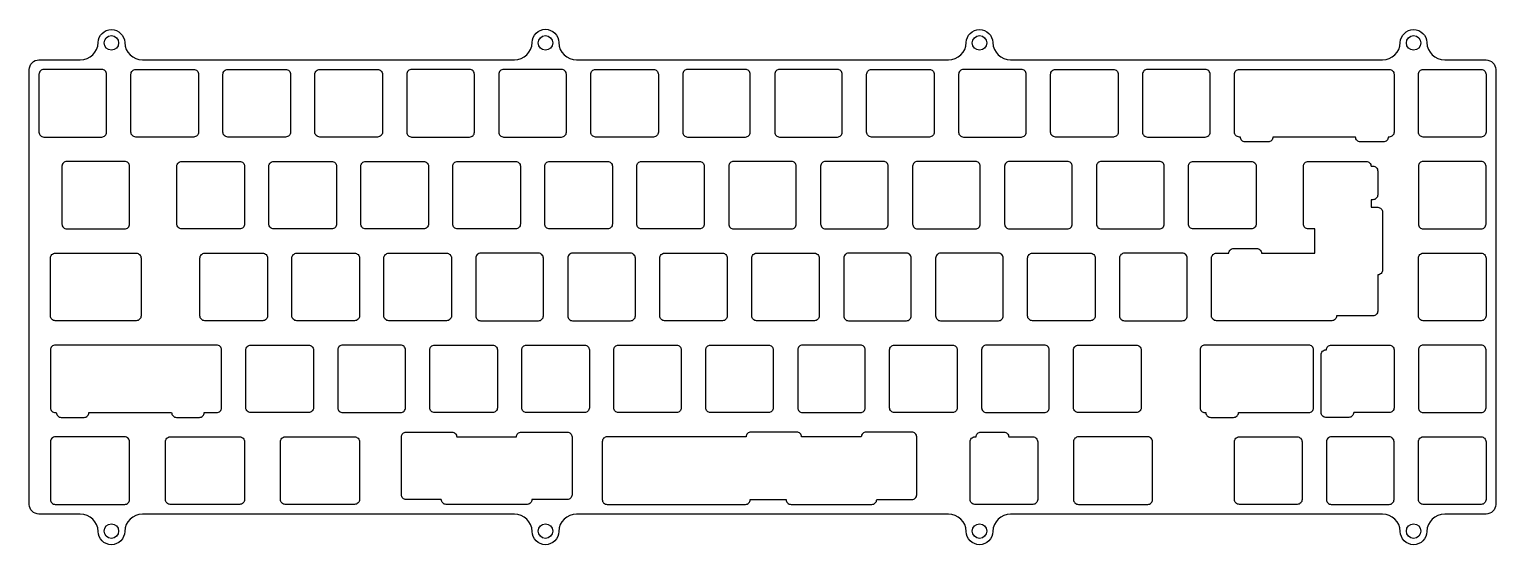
# Model space of a CAD drawing. Header units: millimetres. Extents: x -9 to 295, y -92 to 15.
import ezdxf

# ---------------------------------------------------------------- set-up
doc = ezdxf.new("R2010")
doc.units = ezdxf.units.MM
doc.layers.get('0').update_dxf_attribs({"linetype": 'CONTINUOUS'})

msp = doc.modelspace()

# ---------------------------------------------------------------- linework, layer by layer
for points in [[(-9, -83.21), (-9, 6.99, -0.414223), (-7, 8.99), (1.55, 8.99, 0.406455), (5.25, 12.59, -0.973787), (10.75, 12.59, 0.406453), (14.45, 8.99), (91.47, 8.99, 0.406452), (95.17, 12.59, -1), (100.67, 12.59, 0.406456), (104.37, 8.99), (181.38, 8.99, 0.406453), (185.08, 12.59, -0.973787), (190.58, 12.59, 0.406455), (194.28, 8.99), (271.3, 8.99, 0.40645), (275, 12.59, -0.973787), (280.5, 12.59, 0.406449), (284.2, 8.99), (292.75, 8.99, -0.414206), (294.75, 6.99), (294.75, -83.21, -0.414189), (292.75, -85.21), (284.2, -85.21, 0.406454), (280.5, -88.81, -1), (275, -88.81, 0.406456), (271.3, -85.21), (194.28, -85.21, 0.40646), (190.58, -88.81, -1), (185.08, -88.81, 0.406459), (181.38, -85.21), (104.37, -85.21, 0.406462), (100.67, -88.81, -1), (95.17, -88.81, 0.406457), (91.47, -85.21), (14.45, -85.21, 0.406459), (10.75, -88.81, -1), (5.25, -88.81, 0.40646), (1.55, -85.21), (-7, -85.21, -0.414206)], [(7, -6), (7, 6, 0.414214), (6, 7), (-6, 7, 0.414214), (-7, 6), (-7, -6, 0.414214), (-6, -7), (6, -7, 0.414214)], [(13.05, -7, -0.414214), (12.05, -6), (12.05, 6, -0.414214), (13.05, 7), (25.05, 7, -0.414214), (26.05, 6), (26.05, -6, -0.414214), (25.05, -7)], [(44.1, 7, -0.414214), (45.1, 6), (45.1, -6, -0.414214), (44.1, -7), (32.1, -7, -0.414214), (31.1, -6), (31.1, 6, -0.414214), (32.1, 7)], [(64.15, -6, -0.414214), (63.15, -7), (51.15, -7, -0.414214), (50.15, -6), (50.15, 6, -0.414214), (51.15, 7), (63.15, 7, -0.414214), (64.15, 6)], [(70.2, -7), (82.2, -7, 0.414214), (83.2, -6), (83.2, 6, 0.414214), (82.2, 7), (70.2, 7, 0.414214), (69.2, 6), (69.2, -6, 0.414214)], [(88.25, 6), (88.25, -6, 0.414214), (89.25, -7), (101.25, -7, 0.414214), (102.25, -6), (102.25, 6, 0.414214), (101.25, 7), (89.25, 7, 0.414214)], [(107.3, 6, -0.414214), (108.3, 7), (120.3, 7, -0.414214), (121.3, 6), (121.3, -6, -0.414214), (120.3, -7), (108.3, -7, -0.414214), (107.3, -6)], [(127.35, -7), (139.35, -7, 0.414214), (140.35, -6), (140.35, 6, 0.414214), (139.35, 7), (127.35, 7, 0.414214), (126.35, 6), (126.35, -6, 0.414214)], [(145.4, 6), (145.4, -6, 0.414214), (146.4, -7), (158.4, -7, 0.414214), (159.4, -6), (159.4, 6, 0.414214), (158.4, 7), (146.4, 7, 0.414214)], [(177.45, 7, -0.414214), (178.45, 6), (178.45, -6, -0.414214), (177.45, -7), (165.45, -7, -0.414214), (164.45, -6), (164.45, 6, -0.414214), (165.45, 7)], [(184.5, -7), (196.5, -7, 0.414214), (197.5, -6), (197.5, 6, 0.414214), (196.5, 7), (184.5, 7, 0.414214), (183.5, 6), (183.5, -6, 0.414214)], [(215.55, 7, -0.414214), (216.55, 6), (216.55, -6, -0.414214), (215.55, -7), (203.55, -7, -0.414214), (202.55, -6), (202.55, 6, -0.414214), (203.55, 7)], [(234.6, 7), (222.6, 7, 0.414214), (221.6, 6), (221.6, -6, 0.414214), (222.6, -7), (234.6, -7, 0.414214), (235.6, -6), (235.6, 6, 0.414214)], [(242.86, -8, -0.414214), (241.86, -7), (241.65, -7, -0.414214), (240.65, -6), (240.65, 6, -0.414214), (241.65, 7), (272.7, 7, -0.414214), (273.7, 6), (273.7, -6, -0.414214), (272.7, -7), (272.49, -7, -0.414214), (271.49, -8), (266.74, -8, -0.414214), (265.74, -7), (248.61, -7, -0.414214), (247.61, -8)], [(279.75, -7, -0.414214), (278.75, -6), (278.75, 6, -0.414214), (279.75, 7), (291.75, 7, -0.414214), (292.75, 6), (292.75, -6, -0.414214), (291.75, -7)], [(-2.24, -13.05), (-2.24, -25.05, 0.414214), (-1.24, -26.05), (10.76, -26.05, 0.414214), (11.76, -25.05), (11.76, -13.05, 0.414214), (10.76, -12.05), (-1.24, -12.05, 0.414214)], [(22.57, -26.05, -0.414214), (21.57, -25.05), (21.57, -13.05, -0.414214), (22.57, -12.05), (34.58, -12.05, -0.414214), (35.58, -13.05), (35.58, -25.05, -0.414214), (34.58, -26.05)], [(40.62, -13.05, -0.414214), (41.62, -12.05), (53.63, -12.05, -0.414214), (54.63, -13.05), (54.63, -25.05, -0.414214), (53.63, -26.05), (41.62, -26.05, -0.414214), (40.62, -25.05)], [(73.68, -25.05, -0.414214), (72.68, -26.05), (60.67, -26.05, -0.414214), (59.68, -25.05), (59.68, -13.05, -0.414214), (60.67, -12.05), (72.68, -12.05, -0.414214), (73.68, -13.05)], [(92.72, -25.05, -0.414214), (91.72, -26.05), (79.73, -26.05, -0.414214), (78.73, -25.05), (78.73, -13.05, -0.414214), (79.73, -12.05), (91.72, -12.05, -0.414214), (92.72, -13.05)], [(97.78, -13.05, -0.414214), (98.78, -12.05), (110.78, -12.05, -0.414214), (111.78, -13.05), (111.78, -25.05, -0.414214), (110.78, -26.05), (98.78, -26.05, -0.414214), (97.78, -25.05)], [(116.83, -13.05, -0.414214), (117.83, -12.05), (129.82, -12.05, -0.414214), (130.82, -13.05), (130.82, -25.05, -0.414214), (129.82, -26.05), (117.83, -26.05, -0.414214), (116.83, -25.05)], [(149.88, -25.05), (149.88, -13.05, 0.414214), (148.88, -12.05), (136.88, -12.05, 0.414214), (135.88, -13.05), (135.88, -25.05, 0.414214), (136.88, -26.05), (148.88, -26.05, 0.414214)], [(155.93, -26.05), (167.93, -26.05, 0.414214), (168.93, -25.05), (168.93, -13.05, 0.414214), (167.93, -12.05), (155.93, -12.05, 0.414214), (154.92, -13.05), (154.92, -25.05, 0.414214)], [(186.98, -12.05), (174.97, -12.05, 0.414214), (173.98, -13.05), (173.98, -25.05, 0.414214), (174.97, -26.05), (186.98, -26.05, 0.414214), (187.97, -25.05), (187.97, -13.05, 0.414214)], [(194.03, -26.05), (206.03, -26.05, 0.414214), (207.03, -25.05), (207.03, -13.05, 0.414214), (206.03, -12.05), (194.03, -12.05, 0.414214), (193.03, -13.05), (193.03, -25.05, 0.414214)], [(225.07, -12.05), (213.08, -12.05, 0.414214), (212.07, -13.05), (212.07, -25.05, 0.414214), (213.08, -26.05), (225.07, -26.05, 0.414214), (226.08, -25.05), (226.08, -13.05, 0.414214)], [(232.12, -26.05, -0.414214), (231.12, -25.05), (231.12, -13.05, -0.414214), (232.12, -12.05), (244.12, -12.05, -0.414214), (245.13, -13.05), (245.13, -25.05, -0.414214), (244.12, -26.05)], [(235.89, -32.1, -0.414214), (236.89, -31.1), (239.48, -31.1, -0.414214), (240.48, -30.1), (245.23, -30.1, -0.414214), (246.23, -31.1), (257.32, -31.1), (257.32, -26.05), (255.94, -26.05, -0.414214), (254.94, -25.05), (254.94, -13.05, -0.414214), (255.94, -12.05), (267.94, -12.05, -0.414214), (268.94, -13.05), (269.32, -13.05, -0.414214), (270.32, -14.05), (270.32, -19.01, -0.414214), (269.32, -20.01), (268.94, -20.01), (268.94, -21.58), (270.32, -21.58, -0.414214), (271.32, -22.58), (271.32, -34.58, -0.414214), (270.32, -35.58), (270.32, -43.1, -0.414214), (269.32, -44.1), (261.79, -44.1, -0.414214), (260.79, -45.1), (236.89, -45.1, -0.414214), (235.89, -44.1)], [(291.75, -12.05), (279.75, -12.05, 0.414214), (278.75, -13.05), (278.75, -25.05, 0.414214), (279.75, -26.05), (291.75, -26.05, 0.414214), (292.75, -25.05), (292.75, -13.05, 0.414214)], [(-3.62, -45.1, -0.414214), (-4.62, -44.1), (-4.62, -32.1, -0.414214), (-3.62, -31.1), (13.14, -31.1, -0.414214), (14.14, -32.1), (14.14, -44.1, -0.414214), (13.14, -45.1)], [(26.34, -32.1, -0.414214), (27.34, -31.1), (39.34, -31.1, -0.414214), (40.34, -32.1), (40.34, -44.1, -0.414214), (39.34, -45.1), (27.34, -45.1, -0.414214), (26.34, -44.1)], [(58.39, -31.1, -0.414214), (59.39, -32.1), (59.39, -44.1, -0.414214), (58.39, -45.1), (46.39, -45.1, -0.414214), (45.39, -44.1), (45.39, -32.1, -0.414214), (46.39, -31.1)], [(64.44, -32.1, -0.414214), (65.44, -31.1), (77.44, -31.1, -0.414214), (78.44, -32.1), (78.44, -44.1, -0.414214), (77.44, -45.1), (65.44, -45.1, -0.414214), (64.44, -44.1)], [(83.49, -32.1), (83.49, -44.1, 0.414214), (84.49, -45.1), (96.49, -45.1, 0.414214), (97.49, -44.1), (97.49, -32.1, 0.414214), (96.49, -31.1), (84.49, -31.1, 0.414214)], [(116.54, -44.1), (116.54, -32.1, 0.414214), (115.54, -31.1), (103.54, -31.1, 0.414214), (102.54, -32.1), (102.54, -44.1, 0.414214), (103.54, -45.1), (115.54, -45.1, 0.414214)], [(135.59, -44.1, -0.414214), (134.59, -45.1), (122.59, -45.1, -0.414214), (121.59, -44.1), (121.59, -32.1, -0.414214), (122.59, -31.1), (134.59, -31.1, -0.414214), (135.59, -32.1)], [(153.64, -31.1, -0.414214), (154.64, -32.1), (154.64, -44.1, -0.414214), (153.64, -45.1), (141.64, -45.1, -0.414214), (140.64, -44.1), (140.64, -32.1, -0.414214), (141.64, -31.1)], [(172.69, -31.1), (160.69, -31.1, 0.414214), (159.69, -32.1), (159.69, -44.1, 0.414214), (160.69, -45.1), (172.69, -45.1, 0.414214), (173.69, -44.1), (173.69, -32.1, 0.414214)], [(192.74, -44.1), (192.74, -32.1, 0.414214), (191.74, -31.1), (179.74, -31.1, 0.414214), (178.74, -32.1), (178.74, -44.1, 0.414214), (179.74, -45.1), (191.74, -45.1, 0.414214)], [(198.79, -45.1, -0.414214), (197.79, -44.1), (197.79, -32.1, -0.414214), (198.79, -31.1), (210.79, -31.1, -0.414214), (211.79, -32.1), (211.79, -44.1, -0.414214), (210.79, -45.1)], [(216.84, -32.1), (216.84, -44.1, 0.414214), (217.84, -45.1), (229.84, -45.1, 0.414214), (230.84, -44.1), (230.84, -32.1, 0.414214), (229.84, -31.1), (217.84, -31.1, 0.414214)], [(278.75, -32.1, -0.414214), (279.75, -31.1), (291.75, -31.1, -0.414214), (292.75, -32.1), (292.75, -44.1, -0.414214), (291.75, -45.1), (279.75, -45.1, -0.414214), (278.75, -44.1)], [(30.81, -63.15), (30.81, -51.15, 0.414214), (29.81, -50.15), (-3.62, -50.15, 0.414214), (-4.62, -51.15), (-4.62, -63.15, 0.414214), (-3.62, -64.15), (-3.41, -64.15, 0.414214), (-2.41, -65.15), (2.34, -65.15, 0.414214), (3.34, -64.15), (20.47, -64.15, 0.414214), (21.47, -65.15), (26.22, -65.15, 0.414214), (27.22, -64.15), (29.81, -64.15, 0.414214)], [(36.86, -64.15, -0.414214), (35.86, -63.15), (35.86, -51.15, -0.414214), (36.86, -50.15), (48.86, -50.15, -0.414214), (49.86, -51.15), (49.86, -63.15, -0.414214), (48.86, -64.15)], [(67.91, -50.15), (55.91, -50.15, 0.414214), (54.91, -51.15), (54.91, -63.15, 0.414214), (55.91, -64.15), (67.91, -64.15, 0.414214), (68.91, -63.15), (68.91, -51.15, 0.414214)], [(73.96, -51.15, -0.414214), (74.96, -50.15), (86.96, -50.15, -0.414214), (87.96, -51.15), (87.96, -63.15, -0.414214), (86.96, -64.15), (74.96, -64.15, -0.414214), (73.96, -63.15)], [(93.01, -51.15, -0.414214), (94.01, -50.15), (106.01, -50.15, -0.414214), (107.01, -51.15), (107.01, -63.15, -0.414214), (106.01, -64.15), (94.01, -64.15, -0.414214), (93.01, -63.15)], [(125.06, -50.15, -0.414214), (126.06, -51.15), (126.06, -63.15, -0.414214), (125.06, -64.15), (113.06, -64.15, -0.414214), (112.06, -63.15), (112.06, -51.15, -0.414214), (113.06, -50.15)], [(132.11, -64.15, -0.414214), (131.11, -63.15), (131.11, -51.15, -0.414214), (132.11, -50.15), (144.11, -50.15, -0.414214), (145.11, -51.15), (145.11, -63.15, -0.414214), (144.11, -64.15)], [(151.16, -64.15), (163.16, -64.15, 0.414214), (164.16, -63.15), (164.16, -51.15, 0.414214), (163.16, -50.15), (151.16, -50.15, 0.414214), (150.16, -51.15), (150.16, -63.15, 0.414214)], [(182.21, -50.15, -0.414214), (183.21, -51.15), (183.21, -63.15, -0.414214), (182.21, -64.15), (170.21, -64.15, -0.414214), (169.21, -63.15), (169.21, -51.15, -0.414214), (170.21, -50.15)], [(188.26, -51.15), (188.26, -63.15, 0.414214), (189.26, -64.15), (201.26, -64.15, 0.414214), (202.26, -63.15), (202.26, -51.15, 0.414214), (201.26, -50.15), (189.26, -50.15, 0.414214)], [(221.31, -63.15, -0.414214), (220.31, -64.15), (208.31, -64.15, -0.414214), (207.31, -63.15), (207.31, -51.15, -0.414214), (208.31, -50.15), (220.31, -50.15, -0.414214), (221.31, -51.15)], [(241.47, -64.15), (256.03, -64.15, 0.414214), (257.03, -63.15), (257.03, -51.15, 0.414214), (256.03, -50.15), (234.51, -50.15, 0.414214), (233.51, -51.15), (233.51, -63.15, 0.414214), (234.51, -64.15), (234.72, -64.15, 0.414214), (235.72, -65.15), (240.47, -65.15, 0.414214)], [(265.34, -64.15, -0.414214), (264.34, -65.15), (259.59, -65.15, -0.414214), (258.59, -64.15), (258.59, -52.15, -0.414214), (259.59, -51.15), (259.7, -51.15, -0.414214), (260.7, -50.15), (272.7, -50.15, -0.414214), (273.7, -51.15), (273.7, -63.15, -0.414214), (272.7, -64.15)], [(278.75, -51.15), (278.75, -63.15, 0.414214), (279.75, -64.15), (291.75, -64.15, 0.414214), (292.75, -63.15), (292.75, -51.15, 0.414214), (291.75, -50.15), (279.75, -50.15, 0.414214)], [(10.76, -69.2), (-3.62, -69.2, 0.414214), (-4.62, -70.2), (-4.62, -82.2, 0.414214), (-3.62, -83.2), (10.76, -83.2, 0.414214), (11.76, -82.2), (11.76, -70.2, 0.414214)], [(19.19, -70.2, -0.414214), (20.19, -69.2), (34.58, -69.2, -0.414214), (35.58, -70.2), (35.58, -82.2, -0.414214), (34.58, -83.2), (20.19, -83.2, -0.414214), (19.19, -82.2)], [(58.39, -69.2, -0.414214), (59.39, -70.2), (59.39, -82.2, -0.414214), (58.39, -83.2), (44.01, -83.2, -0.414214), (43.01, -82.2), (43.01, -70.2, -0.414214), (44.01, -69.2)], [(78.54, -68.2, -0.414214), (79.54, -69.2), (91.91, -69.2, -0.414214), (92.91, -68.2), (102.42, -68.2, -0.414214), (103.42, -69.2), (103.42, -81.2, -0.414214), (102.42, -82.2), (95.11, -82.2, -0.414214), (94.11, -83.2), (77.34, -83.2, -0.414214), (76.34, -82.2), (69.07, -82.2, -0.414214), (68.07, -81.2), (68.07, -69.2, -0.414214), (69.07, -68.2)], [(110.68, -83.2), (139.35, -83.2, 0.414214), (140.35, -82.2), (147.78, -82.2, 0.414214), (148.78, -83.2), (165.54, -83.2, 0.414214), (166.54, -82.2), (173.82, -82.2, 0.414214), (174.82, -81.2), (174.82, -69.2, 0.414214), (173.82, -68.2), (164.34, -68.2, 0.414214), (163.34, -69.2), (150.98, -69.2, 0.414214), (149.98, -68.2), (140.47, -68.2, 0.414214), (139.47, -69.2), (110.68, -69.2, 0.414214), (109.68, -70.2), (109.68, -82.2, 0.414214)], [(199.88, -82.2, -0.414214), (198.88, -83.2), (186.88, -83.2, -0.414214), (185.88, -82.2), (185.88, -70.2, -0.414214), (186.88, -69.2), (187.12, -69.2, -0.414214), (188.12, -68.2), (192.88, -68.2, -0.414214), (193.88, -69.2), (198.88, -69.2, -0.414214), (199.88, -70.2)], [(208.31, -83.2), (222.69, -83.2, 0.414214), (223.69, -82.2), (223.69, -70.2, 0.414214), (222.69, -69.2), (208.31, -69.2, 0.414214), (207.31, -70.2), (207.31, -82.2, 0.414214)], [(253.65, -69.2, -0.414214), (254.65, -70.2), (254.65, -82.2, -0.414214), (253.65, -83.2), (241.65, -83.2, -0.414214), (240.65, -82.2), (240.65, -70.2, -0.414214), (241.65, -69.2)], [(272.7, -69.2), (260.7, -69.2, 0.414214), (259.7, -70.2), (259.7, -82.2, 0.414214), (260.7, -83.2), (272.7, -83.2, 0.414214), (273.7, -82.2), (273.7, -70.2, 0.414214)], [(291.75, -69.2, -0.414214), (292.75, -70.2), (292.75, -82.2, -0.414214), (291.75, -83.2), (279.75, -83.2, -0.414214), (278.75, -82.2), (278.75, -70.2, -0.414214), (279.75, -69.2)]]:
    msp.add_lwpolyline(points, format="xyb", close=True)
for centre in [(8, 12.52), (97.92, 12.52), (187.83, 12.52), (277.75, 12.52), (8, -88.74), (97.92, -88.74), (187.83, -88.74), (277.75, -88.74)]:
    msp.add_circle(centre, 1.5)

doc.saveas('drawing.dxf')
